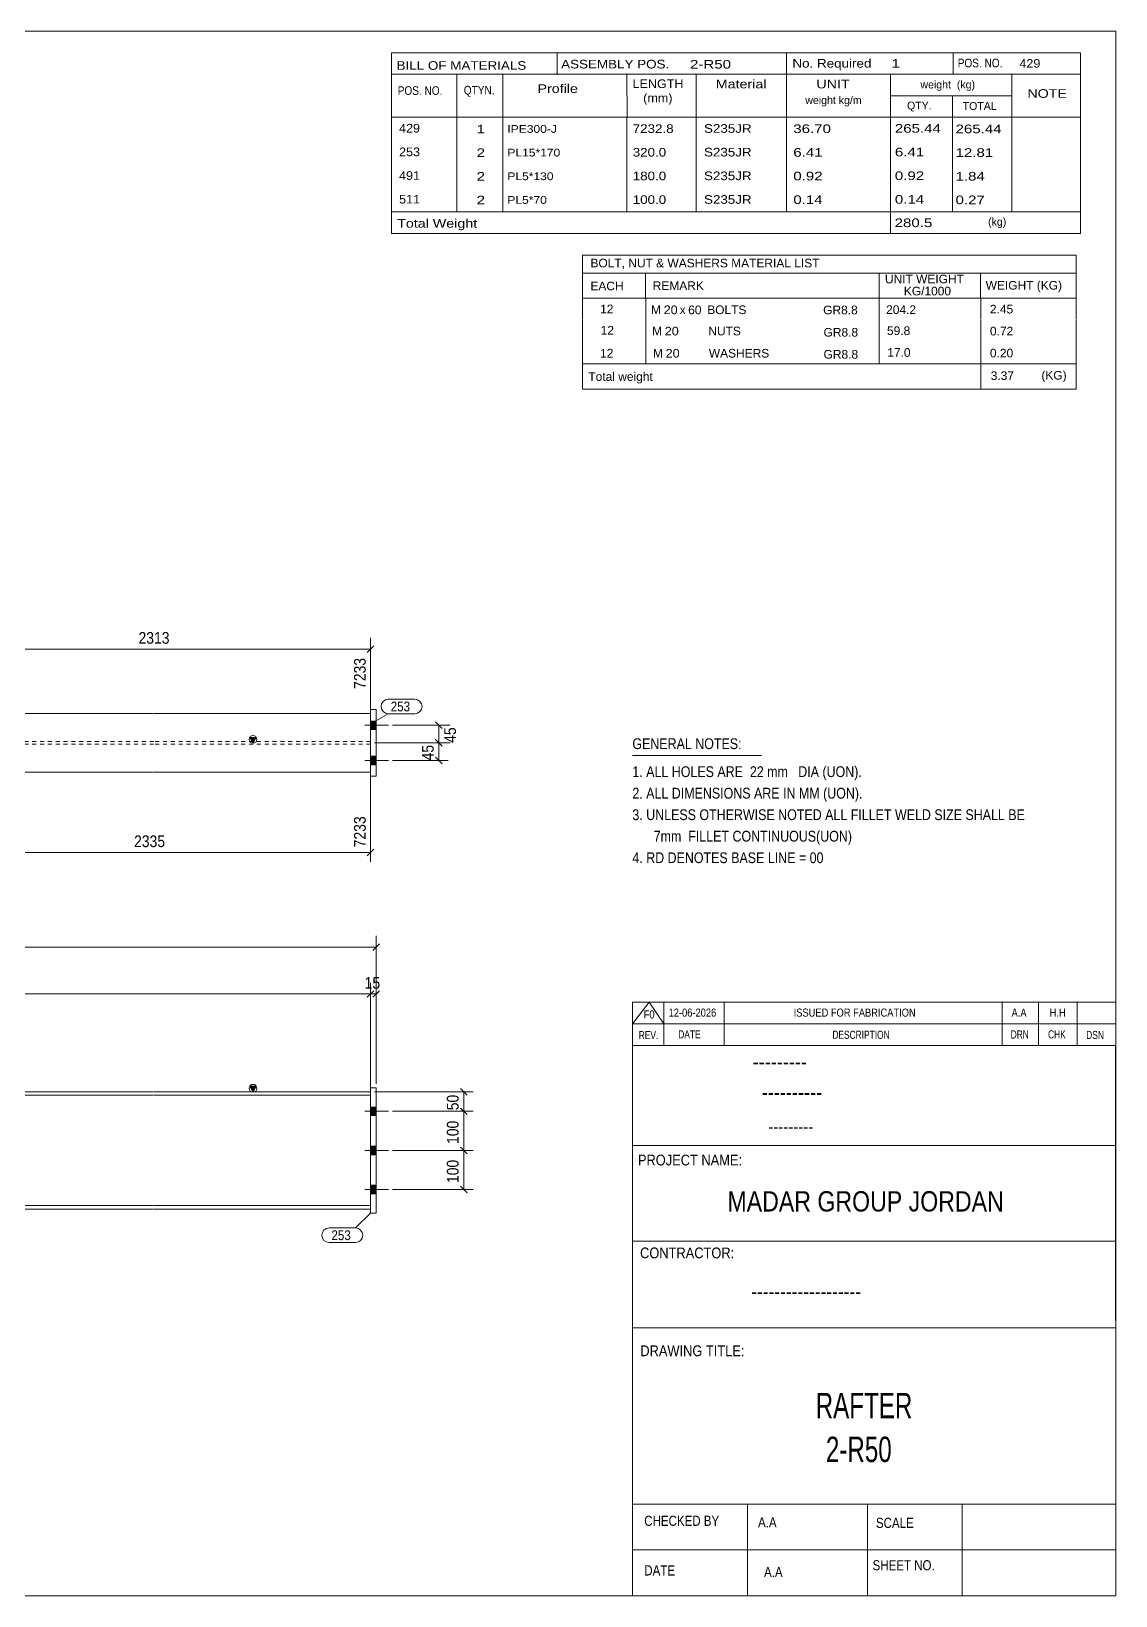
# Model space of a CAD drawing. Header units: millimetres. Extents: x 2 to 579, y 1 to 405.
# Drawn here: x 301.9 to 579, y 5 to 405 of the extents above; entities that cross this region are included whole.
import ezdxf

# ---------------------------------------------------------------- set-up
doc = ezdxf.new("R2010")
doc.units = ezdxf.units.MM
doc.linetypes.add('XKITLINE00', pattern=[0])
doc.linetypes.add('XKITLINE01', pattern=[4, 1, -1, 1, -1])
for name, color, linetype, lineweight in [('Bolt', 3, 'Continuous', 0), ('Dimensions', 7, 'Continuous', 0), ('DrawingSheet', 5, 'Continuous', 0), ('OtherObjectType', 7, 'Continuous', 0), ('Part', 2, 'Continuous', 0), ('PartMark', 7, 'Continuous', 0)]:
    doc.layers.add(name, color=color, linetype=linetype, lineweight=lineweight)
doc.styles.add('@ARIAL_UNICODE_MS_BOLD', font='ARIAL.TTF')
doc.styles.add('ARIAL', font='ARIAL.TTF')
doc.styles.add('ARIAL_NARROW', font='ARIALN.TTF')
doc.styles.add('COMIC_SANS_MS_BOLD', font='COMICBD.TTF')
doc.styles.add('SWIS721_EX_BT', font='ARIAL.TTF')
doc.styles.add('SWISSE', font='ARIAL.TTF')

# ---------------------------------------------------------------- blocks, each defined once
blk = doc.blocks.new('*A1')
at = {"layer": 'Bolt'}
for points in [[(390.07, 127.75), (388.57, 127.75), (388.57, 129.95), (390.07, 129.95)], [(390.07, 127.75), (388.57, 127.75), (388.57, 129.95), (390.07, 129.95)], [(390.07, 117.75), (388.57, 117.75), (388.57, 119.95), (390.07, 119.95)], [(390.07, 117.75), (388.57, 117.75), (388.57, 119.95), (390.07, 119.95)], [(390.07, 107.75), (388.57, 107.75), (388.57, 109.95), (390.07, 109.95)], [(390.07, 107.75), (388.57, 107.75), (388.57, 109.95), (390.07, 109.95)]]:
    blk.add_hatch(color=3, dxfattribs=at).paths.add_polyline_path(points, flags=17)
at = {"layer": 'Bolt', "color": 3, "linetype": 'XKITLINE00', "lineweight": 0}
for p, q in [((393.17, 128.85), (387.17, 128.85)), ((393.17, 128.85), (387.17, 128.85)), ((390.07, 129.95), (388.57, 129.95)), ((390.07, 129.95), (388.57, 129.95)), ((390.07, 127.75), (388.57, 127.75)), ((390.07, 127.75), (388.57, 127.75)), ((393.17, 118.85), (387.17, 118.85)), ((393.17, 118.85), (387.17, 118.85)), ((390.07, 119.95), (388.57, 119.95)), ((390.07, 119.95), (388.57, 119.95)), ((390.07, 117.75), (388.57, 117.75)), ((390.07, 117.75), (388.57, 117.75)), ((393.17, 108.85), (387.17, 108.85)), ((393.17, 108.85), (387.17, 108.85)), ((390.07, 109.95), (388.57, 109.95)), ((390.07, 109.95), (388.57, 109.95)), ((390.07, 107.75), (388.57, 107.75)), ((390.07, 107.75), (388.57, 107.75))]:
    blk.add_line(p, q, dxfattribs=at)
blk = doc.blocks.new('*A5')
at = {"layer": 'Part'}
blk.add_hatch(color=2, dxfattribs=at).paths.add_polyline_path([(357.77, 135.25), (359.37, 135.25), (358.57, 133.85)], flags=17)
at = {"layer": 'Part', "color": 2, "linetype": 'XKITLINE00', "lineweight": 0}
for p, q in [((93.75, 133.85), (38.45, 133.85)), ((38.45, 132.95), (93.75, 132.95)), ((213.46, 133.85), (93.85, 133.85)), ((93.85, 132.95), (213.46, 132.95)), ((333.17, 133.85), (213.56, 133.85)), ((213.56, 132.95), (333.17, 132.95)), ((388.57, 133.85), (333.27, 133.85)), ((333.27, 132.95), (388.57, 132.95)), ((358.57, 133.85), (357.77, 135.25)), ((357.77, 135.25), (359.37, 135.25)), ((359.37, 135.25), (358.57, 133.85)), ((93.75, 104.75), (38.45, 104.75)), ((213.46, 104.75), (93.85, 104.75)), ((333.17, 104.75), (213.56, 104.75)), ((388.57, 104.75), (333.27, 104.75)), ((93.75, 103.85), (38.45, 103.85)), ((213.46, 103.85), (93.85, 103.85)), ((333.17, 103.85), (213.56, 103.85)), ((388.57, 103.85), (333.27, 103.85))]:
    blk.add_line(p, q, dxfattribs=at)
at = {"layer": 'Part', "color": 7, "linetype": 'XKITLINE01', "lineweight": 0}
for p, q in [((38.45, 103.85), (38.45, 133.85)), ((388.57, 104.75), (388.57, 133.85)), ((388.57, 103.85), (388.57, 104.75))]:
    blk.add_line(p, q, dxfattribs=at)
at = {"layer": 'Part', "color": 2, "linetype": 'XKITLINE00', "lineweight": 0}
blk.add_circle((358.57, 134.75), 1, dxfattribs=at)
blk = doc.blocks.new('*A6')
at = {"layer": 'Part', "color": 2, "linetype": 'XKITLINE00', "lineweight": 0}
for p, q in [((388.57, 102.85), (388.57, 134.85)), ((390.07, 134.85), (388.57, 134.85)), ((390.07, 102.85), (390.07, 134.85)), ((390.07, 102.85), (388.57, 102.85))]:
    blk.add_line(p, q, dxfattribs=at)
blk = doc.blocks.new('*A12')
at = {"layer": 'Bolt'}
for points in [[(390.07, 226.45), (388.57, 226.45), (388.57, 228.65), (390.07, 228.65)], [(390.07, 226.45), (388.57, 226.45), (388.57, 228.65), (390.07, 228.65)], [(390.07, 226.45), (388.57, 226.45), (388.57, 228.65), (390.07, 228.65)], [(390.07, 217.45), (388.57, 217.45), (388.57, 219.65), (390.07, 219.65)], [(390.07, 217.45), (388.57, 217.45), (388.57, 219.65), (390.07, 219.65)], [(390.07, 217.45), (388.57, 217.45), (388.57, 219.65), (390.07, 219.65)]]:
    blk.add_hatch(color=3, dxfattribs=at).paths.add_polyline_path(points, flags=17)
at = {"layer": 'Bolt', "color": 3, "linetype": 'XKITLINE00', "lineweight": 0}
for p, q in [((390.07, 228.65), (388.57, 228.65)), ((390.07, 228.65), (388.57, 228.65)), ((390.07, 228.65), (388.57, 228.65)), ((393.17, 227.55), (387.17, 227.55)), ((393.17, 227.55), (387.17, 227.55)), ((393.17, 227.55), (387.17, 227.55)), ((390.07, 226.45), (388.57, 226.45)), ((390.07, 226.45), (388.57, 226.45)), ((390.07, 226.45), (388.57, 226.45)), ((393.17, 218.55), (387.17, 218.55)), ((393.17, 218.55), (387.17, 218.55)), ((393.17, 218.55), (387.17, 218.55)), ((390.07, 219.65), (388.57, 219.65)), ((390.07, 219.65), (388.57, 219.65)), ((390.07, 219.65), (388.57, 219.65)), ((390.07, 217.45), (388.57, 217.45)), ((390.07, 217.45), (388.57, 217.45)), ((390.07, 217.45), (388.57, 217.45))]:
    blk.add_line(p, q, dxfattribs=at)
blk = doc.blocks.new('*A16')
at = {"layer": 'Part'}
blk.add_hatch(color=2, dxfattribs=at).paths.add_polyline_path([(357.77, 224.45), (359.37, 224.45), (358.57, 223.05)], flags=17)
at = {"layer": 'Part', "color": 2, "linetype": 'XKITLINE00', "lineweight": 0}
for p, q in [((38.45, 230.55), (93.75, 230.55)), ((93.85, 230.55), (213.46, 230.55)), ((213.56, 230.55), (333.17, 230.55)), ((333.27, 230.55), (388.57, 230.55)), ((358.57, 223.05), (357.77, 224.45)), ((357.77, 224.45), (359.37, 224.45)), ((359.37, 224.45), (358.57, 223.05)), ((93.75, 215.55), (38.45, 215.55)), ((213.46, 215.55), (93.85, 215.55)), ((333.17, 215.55), (213.56, 215.55)), ((388.57, 215.55), (333.27, 215.55))]:
    blk.add_line(p, q, dxfattribs=at)
at = {"layer": 'Part', "color": 7, "linetype": 'XKITLINE01', "lineweight": 0}
for p, q in [((38.45, 215.55), (38.45, 230.55)), ((388.57, 230.55), (388.57, 215.55)), ((93.75, 223.38), (38.45, 223.38)), ((93.75, 222.73), (38.45, 222.73)), ((213.46, 223.38), (93.85, 223.38)), ((213.46, 222.73), (93.85, 222.73)), ((333.17, 223.38), (213.56, 223.38)), ((333.17, 222.73), (213.56, 222.73)), ((388.57, 223.38), (333.27, 223.38)), ((388.57, 222.73), (333.27, 222.73))]:
    blk.add_line(p, q, dxfattribs=at)
at = {"layer": 'Part', "color": 2, "linetype": 'XKITLINE00', "lineweight": 0}
blk.add_circle((358.57, 223.95), 1, dxfattribs=at)
blk = doc.blocks.new('*A17')
at = {"layer": 'Part', "color": 2, "linetype": 'XKITLINE00', "lineweight": 0}
for p, q in [((390.07, 231.55), (388.57, 231.55)), ((388.57, 231.55), (388.57, 214.55)), ((390.07, 231.55), (390.07, 214.55)), ((390.07, 214.55), (388.57, 214.55))]:
    blk.add_line(p, q, dxfattribs=at)
blk = doc.blocks.new('*A25')
at = {"layer": 'DrawingSheet', "color": 5, "linetype": 'XKITLINE00', "lineweight": 0}
for p, q in [((579, 405), (5, 405)), ((5, 405), (5, 5)), ((579, 5), (579, 405)), ((5, 5), (579, 5))]:
    blk.add_line(p, q, dxfattribs=at)
at = {"layer": 'DrawingSheet', "color": 5, "style": 'ARIAL', "width": 0.85}
blk.add_text('Tekla structures', height=2, rotation=90, dxfattribs=at).set_placement((4.5, 5.5))
blk = doc.blocks.new('*A26')
at = {"layer": 'OtherObjectType', "color": 7, "linetype": 'XKITLINE00', "lineweight": 0}
for p, q in [((442.76, 347.8), (442.75, 336.8)), ((442.76, 347.8), (568.88, 347.8)), ((568.88, 347.8), (568.88, 336.8)), ((442.75, 343.15), (568.88, 343.15)), ((458.87, 343.16), (458.87, 336.8)), ((518.57, 343.16), (518.57, 336.8)), ((544.47, 343.14), (544.47, 336.8)), ((442.76, 336.77), (442.76, 331.27)), ((442.77, 336.8), (568.88, 336.8)), ((458.92, 336.8), (458.92, 331.18)), ((518.57, 336.8), (518.57, 331.18)), ((544.5, 336.8), (544.5, 331.3)), ((568.88, 336.8), (568.88, 331.3)), ((442.79, 331.18), (442.79, 325.57)), ((458.95, 331.18), (458.95, 325.56)), ((518.57, 331.18), (518.57, 325.56)), ((544.5, 331.18), (544.5, 325.68)), ((568.88, 331.18), (568.88, 325.68)), ((442.79, 325.55), (442.79, 319.98)), ((458.95, 325.56), (458.95, 319.94)), ((518.57, 325.56), (518.57, 319.94)), ((544.5, 325.56), (544.5, 319.95)), ((568.88, 325.56), (568.88, 319.95)), ((568.88, 319.95), (442.75, 319.98)), ((442.78, 319.94), (442.78, 313.54)), ((442.85, 319.94), (568.87, 319.94)), ((544.5, 319.91), (544.5, 313.49)), ((568.87, 319.91), (568.87, 313.5)), ((442.77, 313.5), (568.87, 313.5))]:
    blk.add_line(p, q, dxfattribs=at)
at = {"layer": 'OtherObjectType', "color": 7, "style": 'ARIAL_NARROW'}
for s, width, p in [('BOLT, NUT & WASHERS MATERIAL LIST', 1.211571, (444.79, 344.64)), ('EACH', 1.211571, (444.78, 338.77)), ('REMARK', 1.211571, (460.7, 338.86)), ('UNIT WEIGHT', 1.211571, (520.03, 340.57)), ('WEIGHT (KG)', 1.211571, (545.78, 338.95)), (' KG/1000', 1.211571, (524.02, 337.48)), ('12', 1.211571, (447.26, 332.9)), ('M', 1.211571, (460.26, 332.7)), ('20', 1.275, (463.5, 332.68)), ('x', 1.211571, (467.58, 332.68)), ('60', 1.211571, (469.76, 332.67)), ('BOLTS', 1.211571, (474.63, 332.69)), ('GR8.8', 1.211571, (504.25, 332.64)), ('204.2', 1.211571, (520.34, 332.73)), ('2.45', 1.211571, (546.87, 332.86)), ('12', 1.211571, (447.4, 327.46)), ('M', 1.211571, (460.54, 327.26)), ('20', 1.275, (463.78, 327.24)), ('NUTS', 1.211571, (474.91, 327.26)), ('GR8.8', 1.211571, (504.35, 326.94)), ('59.8', 1.211571, (520.56, 327.35)), ('0.72', 1.211571, (546.87, 327.24)), ('17.0', 1.211571, (520.64, 321.79)), ('12', 1.211571, (447.24, 321.59)), ('M', 1.211571, (460.76, 321.59)), ('20', 1.275, (464, 321.57)), ('WASHERS', 1.211571, (475.04, 321.58)), ('GR8.8', 1.211571, (504.35, 321.32)), ('0.20', 1.211571, (546.87, 321.63)), ('Total weight', 1.211571, (444.26, 315.62)), ('3.37', 1.211571, (547.07, 315.85)), ('(KG)', 1.211571, (560.02, 315.95))]:
    blk.add_text(s, height=2.2, dxfattribs=dict(at, width=width)).set_placement(p)
blk = doc.blocks.new('*A27')
at = {"layer": 'OtherObjectType', "color": 7, "linetype": 'XKITLINE00', "lineweight": 0}
blk.add_line((455.5, 219.82), (488.5, 219.82), dxfattribs=at)
at = {"layer": 'OtherObjectType', "color": 7, "style": 'ARIAL_NARROW', "width": 1.008832}
for s, p in [('GENERAL NOTES:', (455.5, 221.47)), ('1. ALL HOLES ARE  22 mm   DIA (UON).', (455.5, 214.32)), ('2. ALL DIMENSIONS ARE IN MM (UON).', (455.5, 208.82)), ('3. UNLESS OTHERWISE NOTED ALL FILLET WELD SIZE SHALL BE', (455.5, 203.32)), ('7mm  FILLET CONTINUOUS(UON)', (460.95, 197.82)), ('4. RD DENOTES BASE LINE = 00', (455.5, 192.32))]:
    blk.add_text(s, height=2.75, dxfattribs=at).set_placement(p)
blk = doc.blocks.new('*A28')
at = {"layer": 'OtherObjectType', "color": 7, "linetype": 'XKITLINE00', "lineweight": 0}
for p, q in [((455.5, 156.76), (579, 156.76)), ((455.5, 151.21), (459.82, 156.76)), ((455.5, 151.21), (455.5, 156.76)), ((459.82, 156.76), (463.53, 151.21)), ((463.53, 151.21), (463.53, 156.76)), ((478.97, 151.21), (478.97, 156.76)), ((549.98, 151.21), (549.98, 156.76)), ((559.24, 151.21), (559.24, 156.76)), ((569.12, 151.21), (569.12, 156.76)), ((579, 151.21), (579, 156.76)), ((455.5, 151.21), (579, 151.21)), ((455.5, 145.65), (455.5, 151.21)), ((459.21, 151.21), (579, 151.21)), ((463.53, 145.65), (463.53, 151.21)), ((478.97, 145.65), (478.97, 151.21)), ((549.98, 145.65), (549.98, 151.21)), ((559.24, 145.65), (559.24, 151.21)), ((569.12, 145.65), (569.12, 151.21)), ((579, 145.65), (579, 151.21))]:
    blk.add_line(p, q, dxfattribs=at)
at = {"layer": 'OtherObjectType', "color": 7, "style": 'ARIAL_NARROW'}
for s, height, width, p in [('F0', 2.058, 1.008832, (458.4, 152.59)), ('12-06-2026', 2.058, 1.008832, (464.76, 153.06)), ('ISSUED FOR FABRICATION', 2.0583, 1.008832, (496.71, 153.06)), ('A.A', 2.058, 1.008832, (552.4, 153.06)), ('H.H', 2.058, 1.008832, (562.13, 153.06)), ('REV.', 2.058, 0.907949, (457.13, 147.31)), ('DATE', 2.058, 0.907949, (467.23, 147.5)), ('DESCRIPTION', 2.0583, 0.907949, (506.61, 147.39)), ('DRN', 2.058, 0.907949, (552.17, 147.47)), ('CHK', 2.058, 0.907949, (561.72, 147.5)), ('DSN', 2.058, 0.907949, (571.47, 147.35))]:
    blk.add_text(s, height=height, dxfattribs=dict(at, width=width)).set_placement(p)
blk = doc.blocks.new('*A30')
at = {"layer": 'OtherObjectType', "color": 2, "linetype": 'XKITLINE00', "lineweight": 0}
for p, q in [((455.5, 145.65), (579, 145.65)), ((455.5, 5), (455.5, 145.64)), ((578.98, 145.64), (579, 5)), ((579, 120.14), (455.5, 120.14)), ((455.5, 95.63), (579, 95.63)), ((579, 73.49), (455.5, 73.49)), ((579, 28.4), (455.5, 28.4)), ((484.94, 28.4), (484.94, 5)), ((515.62, 5), (515.62, 28.4)), ((539.75, 5), (539.75, 28.4)), ((579, 16.7), (455.5, 16.7)), ((579, 5), (455.5, 5))]:
    blk.add_line(p, q, dxfattribs=at)
at = {"layer": 'OtherObjectType', "color": 4, "style": '@ARIAL_UNICODE_MS_BOLD', "width": 0.85}
blk.add_text('---------', height=3.9, dxfattribs=at).set_placement((486.23, 139.59))
at = {"layer": 'OtherObjectType', "color": 7, "style": 'ARIAL', "width": 0.85}
for s, height, p in [('----------', 3.9, (488.56, 131.77)), ('---------', 3.25, (490.21, 123.31))]:
    blk.add_text(s, height=height, dxfattribs=at).set_placement(p)
at = {"layer": 'OtherObjectType', "color": 3, "width": 0.85}
for s, style, p in [('PROJECT NAME:', 'SWIS721_EX_BT', (456.92, 115.01)), ('CONTRACTOR:', 'SWISSE', (457.47, 91.27)), ('DRAWING TITLE:', 'SWIS721_EX_BT', (457.53, 66.24))]:
    blk.add_text(s, height=2.7618, dxfattribs=dict(at, style=style)).set_placement(p)
at = {"layer": 'OtherObjectType', "color": 7, "width": 0.85}
for s, height, p in [('MADAR GROUP JORDAN', 5.2, (479.79, 103.23)), ('CHECKED BY', 2.592, (458.53, 22.86)), ('A.A', 2.592, (487.61, 22.45)), ('SCALE', 2.592, (517.74, 22.33)), ('DATE', 2.592, (458.54, 10.16)), ('A.A', 2.592, (489.14, 9.76)), ('SHEET NO.', 2.592, (516.87, 11.49))]:
    blk.add_text(s, height=height, dxfattribs=at).set_placement(p)
at = {"layer": 'OtherObjectType', "color": 1}
for s, height, style, width, p in [('-------------------', 3.9, 'COMIC_SANS_MS_BOLD', 0.85, (485.87, 80.86)), ('RAFTER', 6.5, 'ARIAL', 0.68, (502.34, 50.37)), ('2-R50', 6.5, 'ARIAL', 0.68, (504.95, 39.17))]:
    blk.add_text(s, height=height, dxfattribs=dict(at, style=style, width=width)).set_placement(p)
blk = doc.blocks.new('*A31')
at = {"layer": 'OtherObjectType', "color": 7, "linetype": 'XKITLINE00', "lineweight": 0}
for p, q in [((393.98, 399.5), (569.98, 399.5)), ((393.98, 399.5), (393.98, 388.5)), ((436.26, 399.42), (436.26, 393.87)), ((494.85, 394), (494.85, 399.5)), ((537.43, 393.96), (537.43, 399.42)), ((569.98, 394), (569.98, 399.5)), ((393.98, 394), (569.98, 394)), ((410.64, 394), (410.64, 383)), ((422.4, 393.98), (422.4, 383.03)), ((454.12, 393.99), (454.13, 383)), ((471.78, 393.98), (471.78, 383)), ((494.85, 393.98), (494.85, 383)), ((521.43, 394), (521.43, 383)), ((552.42, 394), (552.42, 383)), ((569.98, 394), (569.98, 388.5)), ((393.98, 388.5), (393.98, 383)), ((521.45, 388.52), (552.45, 388.52)), ((537.28, 388.52), (537.28, 383)), ((569.98, 388.5), (569.98, 383)), ((393.98, 383), (569.98, 383)), ((393.98, 383), (393.98, 376.95)), ((410.63, 383), (410.63, 376.95)), ((422.44, 382.99), (422.44, 376.95)), ((454.12, 383), (454.11, 376.95)), ((471.79, 383), (471.79, 376.95)), ((494.87, 383), (494.87, 376.95)), ((521.44, 383), (521.44, 376.95)), ((537.33, 382.95), (537.33, 376.95)), ((552.43, 383), (552.43, 376.95)), ((569.98, 383), (569.98, 376.95)), ((393.98, 376.95), (393.98, 370.9)), ((410.63, 376.95), (410.63, 370.9)), ((422.44, 376.94), (422.44, 370.9)), ((454.12, 376.95), (454.11, 370.9)), ((471.79, 376.95), (471.79, 370.9)), ((494.87, 376.95), (494.87, 370.9)), ((521.44, 376.95), (521.44, 370.9)), ((537.33, 376.9), (537.33, 370.9)), ((552.43, 376.95), (552.43, 370.9)), ((569.98, 376.95), (569.98, 370.9)), ((393.98, 370.9), (393.98, 364.85)), ((410.63, 370.9), (410.63, 364.85)), ((422.44, 370.89), (422.44, 364.85)), ((454.12, 370.9), (454.11, 364.85)), ((471.79, 370.9), (471.79, 364.85)), ((494.87, 370.9), (494.87, 364.85)), ((521.44, 370.9), (521.44, 364.85)), ((537.33, 370.85), (537.33, 364.85)), ((552.43, 370.9), (552.43, 364.85)), ((569.98, 370.9), (569.98, 364.85)), ((393.98, 364.85), (393.98, 358.8)), ((410.63, 364.85), (410.63, 358.8)), ((422.44, 364.84), (422.44, 358.8)), ((454.12, 364.85), (454.11, 358.8)), ((471.79, 364.85), (471.79, 358.8)), ((494.87, 364.85), (494.87, 358.8)), ((521.44, 364.85), (521.44, 358.8)), ((537.33, 364.8), (537.33, 358.8)), ((552.43, 364.85), (552.43, 358.8)), ((569.98, 364.85), (569.98, 358.8)), ((393.98, 358.8), (569.98, 358.8)), ((393.98, 358.8), (393.98, 353.3)), ((521.44, 358.8), (521.44, 353.3)), ((569.98, 358.8), (569.98, 353.3)), ((393.98, 353.3), (569.98, 353.3))]:
    blk.add_line(p, q, dxfattribs=at)
at = {"layer": 'OtherObjectType', "color": 7, "style": 'ARIAL_NARROW'}
for s, height, width, p in [('BILL OF MATERIALS', 2.2, 1.36, (395.25, 395.16)), ('ASSEMBLY POS.', 2.2, 1.36, (437.3, 395.5)), ('2-R50', 2.2, 1.525501, (470.23, 395.46)), ('No. Required', 2.2, 1.36, (496.39, 395.72)), ('1', 2.2, 1.525501, (521.75, 395.72)), ('POS. NO.', 2.2, 1.02, (538.63, 395.79)), ('429', 2.2, 1.270501, (554.4, 395.69)), ('LENGTH', 2.2, 1.275, (455.54, 390.49)), ('Material', 2.2, 1.445, (476.81, 390.41)), ('UNIT', 2.2, 1.445, (502.52, 390.4)), ('weight  (kg)', 1.98, 1.19, (529.11, 390.39)), ('POS. NO.', 2.2, 1.02, (395.53, 388.74)), ('QTYN.', 2.2, 1.02, (412.42, 388.84)), ('Profile', 2.2, 1.445, (431.26, 389.25)), ('(mm)', 2.2, 1.275, (458.26, 386.86)), ('weight kg/m', 1.98, 1.19, (499.69, 386.4)), ('NOTE', 2.2, 1.445, (556.44, 387.99)), ('QTY.', 1.98, 1.19, (525.68, 385.03)), ('TOTAL', 1.98, 1.19, (539.9, 384.91)), ('429', 2.2, 1.270501, (395.89, 379.12)), ('1', 2.2, 1.525501, (415.71, 378.91)), ('IPE300-J', 1.98, 1.355501, (423.56, 379.04)), ('7232.8', 2.2, 1.355501, (455.59, 379.01)), ('S235JR', 2.2, 1.355501, (473.81, 379.05)), ('36.70', 2.2, 1.525501, (496.62, 378.99)), ('265.44', 2.2, 1.525501, (522.57, 379.07)), ('265.44', 2.2, 1.525501, (538.08, 378.94)), ('253', 2.2, 1.270501, (395.89, 373.07)), ('2', 2.2, 1.525501, (415.71, 372.86)), ('PL15*170', 1.98, 1.355501, (423.56, 372.99)), ('320.0', 2.2, 1.355501, (455.59, 372.96)), ('S235JR', 2.2, 1.355501, (473.81, 373)), ('6.41', 2.2, 1.525501, (496.62, 372.94)), ('6.41', 2.2, 1.525501, (522.57, 373.02)), ('12.81', 2.2, 1.525501, (538.08, 372.89)), ('491', 2.2, 1.270501, (395.89, 367.02)), ('2', 2.2, 1.525501, (415.71, 366.81)), ('PL5*130', 1.98, 1.355501, (423.56, 366.94)), ('180.0', 2.2, 1.355501, (455.59, 366.91)), ('S235JR', 2.2, 1.355501, (473.81, 366.95)), ('0.92', 2.2, 1.525501, (496.62, 366.89)), ('0.92', 2.2, 1.525501, (522.57, 366.97)), ('1.84', 2.2, 1.525501, (538.08, 366.84)), ('511', 2.2, 1.270501, (395.89, 360.97)), ('2', 2.2, 1.525501, (415.71, 360.76)), ('PL5*70', 1.98, 1.355501, (423.56, 360.89)), ('100.0', 2.2, 1.355501, (455.59, 360.86)), ('S235JR', 2.2, 1.355501, (473.81, 360.9)), ('0.14', 2.2, 1.525501, (496.62, 360.84)), ('0.14', 2.2, 1.525501, (522.57, 360.92)), ('0.27', 2.2, 1.525501, (538.08, 360.79)), ('Total Weight', 2.2, 1.445, (395.4, 354.79)), ('280.5', 2.2, 1.525501, (522.52, 354.94)), ('(kg)', 1.98, 1.19, (546.4, 355.31))]:
    blk.add_text(s, height=height, dxfattribs=dict(at, width=width)).set_placement(p)
blk = doc.blocks.new('*A33')
at = {"layer": 'Dimensions', "color": 7, "linetype": 'XKITLINE00', "lineweight": 0}
for p, q in [((36.95, 135.85), (36.95, 173.7)), ((390.07, 135.85), (390.07, 173.7)), ((37.8, 171.7), (36.1, 170)), ((36.95, 170.85), (390.07, 170.85)), ((390.92, 171.7), (389.22, 170))]:
    blk.add_line(p, q, dxfattribs=at)
at = {"layer": 'Dimensions', "color": 3}
for p in [(36.95, 170.85), (390.07, 170.85)]:
    blk.add_point(p, dxfattribs=at)
at = {"layer": 'Dimensions', "color": 3, "style": 'ARIAL', "width": 0.85}
blk.add_text('7263', height=3, dxfattribs=at).set_placement((209.06, 172.2))
blk = doc.blocks.new('*A35')
at = {"layer": 'Dimensions', "color": 7, "linetype": 'XKITLINE00', "lineweight": 0}
for p, q in [((38.45, 134.85), (38.45, 161.7)), ((388.57, 134.85), (388.57, 161.7)), ((39.3, 159.7), (37.6, 158)), ((38.45, 158.85), (388.57, 158.85)), ((389.42, 159.7), (387.72, 158))]:
    blk.add_line(p, q, dxfattribs=at)
at = {"layer": 'Dimensions', "color": 3}
for p in [(38.45, 158.85), (388.57, 158.85)]:
    blk.add_point(p, dxfattribs=at)
at = {"layer": 'Dimensions', "color": 3, "style": 'ARIAL', "width": 0.85}
blk.add_text('7233', height=3, dxfattribs=at).set_placement((209.06, 160.2))
blk = doc.blocks.new('*A36')
at = {"layer": 'Dimensions', "color": 7, "linetype": 'XKITLINE00', "lineweight": 0}
for p, q in [((388.57, 134.85), (388.57, 161.7)), ((390.07, 135.85), (390.07, 161.7)), ((389.42, 159.7), (387.72, 158)), ((388.57, 158.85), (390.07, 158.85)), ((390.92, 159.7), (389.22, 158))]:
    blk.add_line(p, q, dxfattribs=at)
at = {"layer": 'Dimensions', "color": 3}
for p in [(388.57, 158.85), (390.07, 158.85)]:
    blk.add_point(p, dxfattribs=at)
at = {"layer": 'Dimensions', "color": 3, "style": 'ARIAL', "width": 0.85}
blk.add_text('15', height=3, dxfattribs=at).set_placement((387.09, 160.2))
blk = doc.blocks.new('*A44')
at = {"layer": 'Dimensions', "color": 7, "linetype": 'XKITLINE00', "lineweight": 0}
for p, q in [((394.17, 118.85), (414.85, 118.85)), ((411.6, 119.7), (413.3, 118)), ((412.45, 108.85), (412.45, 118.85)), ((394.17, 108.85), (414.85, 108.85)), ((411.6, 109.7), (413.3, 108))]:
    blk.add_line(p, q, dxfattribs=at)
at = {"layer": 'Dimensions', "color": 3}
for p in [(412.45, 118.85), (412.45, 108.85)]:
    blk.add_point(p, dxfattribs=at)
at = {"layer": 'Dimensions', "color": 3, "style": 'ARIAL', "width": 0.85}
blk.add_text('100', height=3, rotation=90.0002, dxfattribs=at).set_placement((411.1, 110.51))
blk = doc.blocks.new('*A45')
at = {"layer": 'Dimensions', "color": 7, "linetype": 'XKITLINE00', "lineweight": 0}
for p, q in [((394.17, 128.85), (414.85, 128.85)), ((411.6, 129.7), (413.3, 128)), ((412.45, 118.85), (412.45, 128.85)), ((394.17, 118.85), (414.85, 118.85)), ((411.6, 119.7), (413.3, 118))]:
    blk.add_line(p, q, dxfattribs=at)
at = {"layer": 'Dimensions', "color": 3}
for p in [(412.45, 128.85), (412.45, 118.85)]:
    blk.add_point(p, dxfattribs=at)
at = {"layer": 'Dimensions', "color": 3, "style": 'ARIAL', "width": 0.85}
blk.add_text('100', height=3, rotation=90.0002, dxfattribs=at).set_placement((411.1, 120.51))
blk = doc.blocks.new('*A46')
at = {"layer": 'Dimensions', "color": 7, "linetype": 'XKITLINE00', "lineweight": 0}
for p, q in [((389.57, 133.85), (414.85, 133.85)), ((411.6, 134.7), (413.3, 133)), ((412.45, 128.85), (412.45, 133.85)), ((394.17, 128.85), (414.85, 128.85)), ((411.6, 129.7), (413.3, 128))]:
    blk.add_line(p, q, dxfattribs=at)
at = {"layer": 'Dimensions', "color": 3}
for p in [(412.45, 133.85), (412.45, 128.85)]:
    blk.add_point(p, dxfattribs=at)
at = {"layer": 'Dimensions', "color": 3, "style": 'ARIAL', "width": 0.85}
blk.add_text('50', height=3, rotation=90.0002, dxfattribs=at).set_placement((411.1, 129.12))
blk = doc.blocks.new('*A50')
at = {"layer": 'PartMark', "color": 7, "linetype": 'XKITLINE00', "lineweight": 0}
for p, q in [((388.57, 102.85), (384.76, 99.02)), ((378, 99.02), (384.76, 99.02)), ((378, 95.32), (384.76, 95.32))]:
    blk.add_line(p, q, dxfattribs=at)
for centre, start, end in [((378, 97.17), 90, 270), ((384.76, 97.17), 270, 90)]:
    blk.add_arc(centre, 1.85, start, end, dxfattribs=at)
at = {"layer": 'PartMark', "color": 3, "style": 'ARIAL', "width": 0.85}
blk.add_text('253', height=2.5, dxfattribs=at).set_placement((378.6, 95.92))
blk = doc.blocks.new('*A63')
at = {"layer": 'Dimensions', "color": 7, "linetype": 'XKITLINE00', "lineweight": 0}
for p, q in [((278.93, 227.71), (278.93, 249.9)), ((388.57, 231.55), (388.57, 249.9)), ((279.77, 247.9), (278.08, 246.2)), ((278.93, 247.05), (388.57, 247.05)), ((389.42, 247.9), (387.72, 246.2))]:
    blk.add_line(p, q, dxfattribs=at)
at = {"layer": 'Dimensions', "color": 3}
for p in [(278.93, 247.05), (388.57, 247.05)]:
    blk.add_point(p, dxfattribs=at)
at = {"layer": 'Dimensions', "color": 3, "style": 'ARIAL', "width": 0.85}
blk.add_text('2313', height=3, dxfattribs=at).set_placement((329.3, 248.4))
blk.add_text('7233', height=3, rotation=90.0002, dxfattribs=at).set_placement((387.37, 236.85))
blk = doc.blocks.new('*A68')
at = {"layer": 'Dimensions', "color": 7, "linetype": 'XKITLINE00', "lineweight": 0}
for p, q in [((276.66, 215.88), (276.66, 192.65)), ((388.57, 214.55), (388.57, 192.65)), ((277.51, 195.9), (275.82, 194.2)), ((276.66, 195.05), (388.57, 195.05)), ((389.42, 195.9), (387.72, 194.2))]:
    blk.add_line(p, q, dxfattribs=at)
at = {"layer": 'Dimensions', "color": 3}
for p in [(276.66, 195.05), (388.57, 195.05)]:
    blk.add_point(p, dxfattribs=at)
at = {"layer": 'Dimensions', "color": 3, "style": 'ARIAL', "width": 0.85}
blk.add_text('7233', height=3, rotation=90.0002, dxfattribs=at).set_placement((387.37, 196.35))
blk.add_text('2335', height=3, dxfattribs=at).set_placement((328.17, 196.4))
blk = doc.blocks.new('*A71')
at = {"layer": 'Dimensions', "color": 7, "linetype": 'XKITLINE00', "lineweight": 0}
for p, q in [((389.57, 223.05), (408.47, 223.05)), ((405.22, 223.9), (406.92, 222.2)), ((406.07, 218.55), (406.07, 223.05)), ((394.17, 218.55), (408.47, 218.55)), ((405.22, 219.4), (406.92, 217.7))]:
    blk.add_line(p, q, dxfattribs=at)
at = {"layer": 'Dimensions', "color": 3}
for p in [(406.07, 223.05), (406.07, 218.55)]:
    blk.add_point(p, dxfattribs=at)
at = {"layer": 'Dimensions', "color": 3, "style": 'ARIAL', "width": 0.85}
blk.add_text('45', height=3, rotation=90.0002, dxfattribs=at).set_placement((404.72, 218.57))
blk = doc.blocks.new('*A72')
at = {"layer": 'Dimensions', "color": 7, "linetype": 'XKITLINE00', "lineweight": 0}
for p, q in [((405.22, 228.4), (406.92, 226.7)), ((394.17, 227.55), (408.92, 227.55)), ((406.07, 223.05), (406.07, 227.55)), ((389.57, 223.05), (408.92, 223.05)), ((405.22, 223.9), (406.92, 222.2))]:
    blk.add_line(p, q, dxfattribs=at)
at = {"layer": 'Dimensions', "color": 3}
for p in [(406.07, 227.55), (406.07, 223.05)]:
    blk.add_point(p, dxfattribs=at)
at = {"layer": 'Dimensions', "color": 3, "style": 'ARIAL', "width": 0.85}
blk.add_text('45', height=3, rotation=90.0002, dxfattribs=at).set_placement((410.42, 223.07))
blk = doc.blocks.new('*A78')
at = {"layer": 'PartMark', "color": 7, "linetype": 'XKITLINE00', "lineweight": 0}
for p, q in [((393.14, 234.21), (399.9, 234.21)), ((388.9, 228.12), (393.14, 230.51)), ((393.14, 230.51), (399.9, 230.51))]:
    blk.add_line(p, q, dxfattribs=at)
for centre, start, end in [((393.14, 232.36), 90, 270), ((399.9, 232.36), 270, 90)]:
    blk.add_arc(centre, 1.85, start, end, dxfattribs=at)
at = {"layer": 'PartMark', "color": 3, "style": 'ARIAL', "width": 0.85}
blk.add_text('253', height=2.5, dxfattribs=at).set_placement((393.74, 231.11))

msp = doc.modelspace()

# ---------------------------------------------------------------- block references
at = {"lineweight": 0}
for name in ['*A25', '*A31', '*A26', '*A63', '*A78', '*A12', '*A17', '*A72', '*A27', '*A71', '*A68', '*A33', '*A35', '*A36', '*A28', '*A30', '*A6', '*A46', '*A1', '*A45', '*A44', '*A50']:
    msp.add_blockref(name, (0, 0), dxfattribs=at)
at = {"layer": 'Part', "lineweight": 0}
for name in ['*A16', '*A5']:
    msp.add_blockref(name, (0, 0), dxfattribs=at)

doc.saveas('drawing.dxf')
